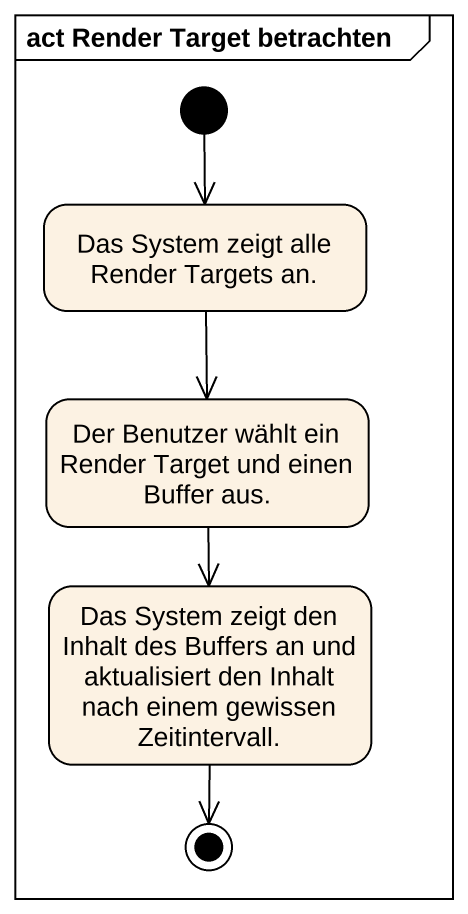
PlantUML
@startuml
mainframe act Render Target betrachten
hide empty description
state "Das System zeigt alle Render Targets an." as Das_System_zeigt_alle
state "Der Benutzer wählt ein Render Target und einen Buffer aus." as Der_Benutzer_wählt_ein
state "Das System zeigt den Inhalt des Buffers an und aktualisiert den Inhalt nach einem gewissen Zeitintervall." as Das_System_zeigt_den_Inhalt
[*] --> Das_System_zeigt_alle
Das_System_zeigt_alle --> Der_Benutzer_wählt_ein
Der_Benutzer_wählt_ein --> Das_System_zeigt_den_Inhalt
Das_System_zeigt_den_Inhalt --> [*]
@enduml
